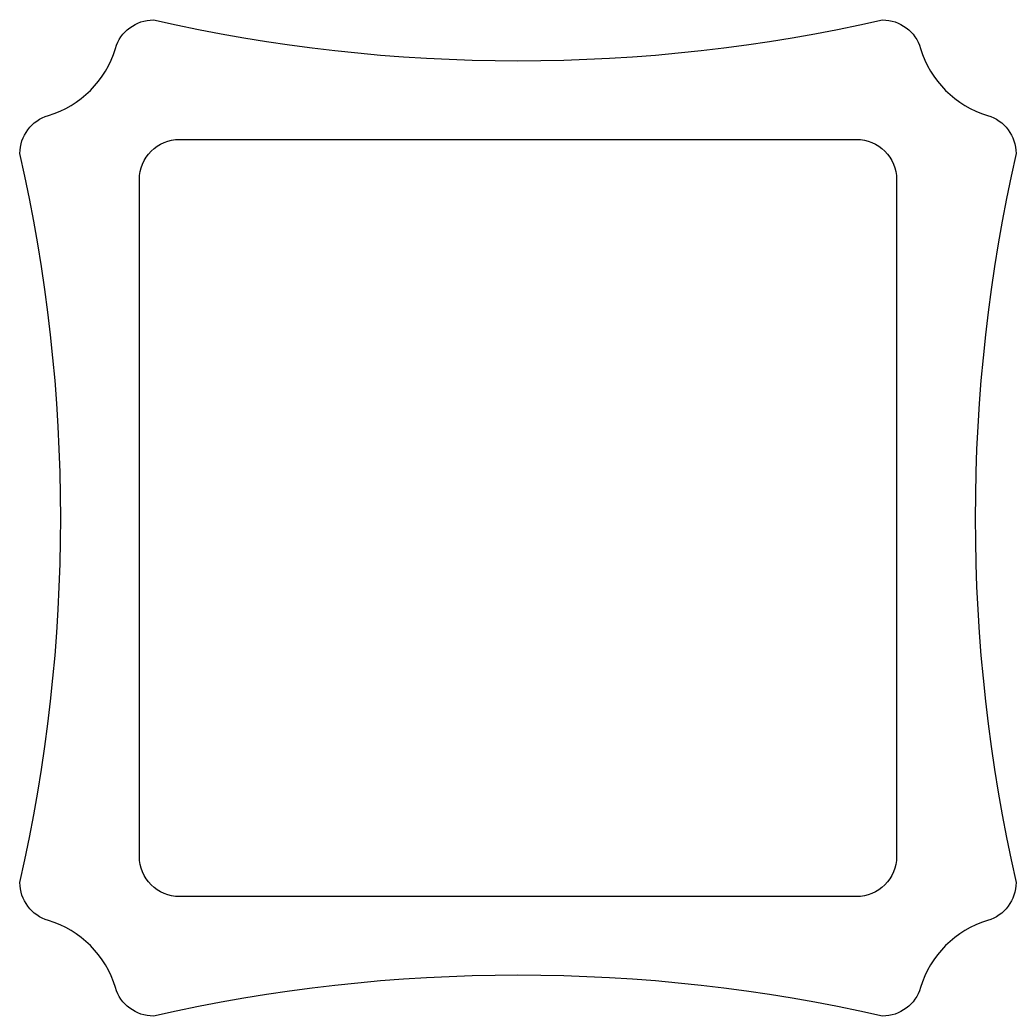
# Model space of a CAD drawing. Extents: x 146.2 to 171.2, y 209.9 to 234.9.
import ezdxf

# ---------------------------------------------------------------- set-up
doc = ezdxf.new("R2010")
doc.units = 0
doc.header["$LTSCALE"] = 15
doc.layers.get('0').update_dxf_attribs({"linetype": 'CONTINUOUS'})

msp = doc.modelspace()

# ---------------------------------------------------------------- linework, layer by layer
at = {"color": 0, "linetype": 'BYBLOCK'}
for points in [[(167.822, 234.926, -0.331679), (168.78, 234.212, 0.253025), (170.462, 232.53, -0.331679), (171.176, 231.572, 0.112061), (171.176, 213.28, -0.331679), (170.462, 212.322, 0.253025), (168.78, 210.64, -0.331679), (167.822, 209.926, 0.112061), (149.53, 209.926, -0.331679), (148.572, 210.64, 0.253025), (146.89, 212.322, -0.331679), (146.176, 213.28, 0.112061), (146.176, 231.572, -0.331679), (146.89, 232.53, 0.253025), (148.572, 234.212, -0.331679), (149.53, 234.926, 0.112061)], [(168.176, 213.926, -0.414214), (167.176, 212.926), (150.176, 212.926, -0.414214), (149.176, 213.926), (149.176, 230.926, -0.414214), (150.176, 231.926), (167.176, 231.926, -0.414214), (168.176, 230.926)]]:
    msp.add_lwpolyline(points, format="xyb", close=True, dxfattribs=at)

doc.saveas('drawing.dxf')
